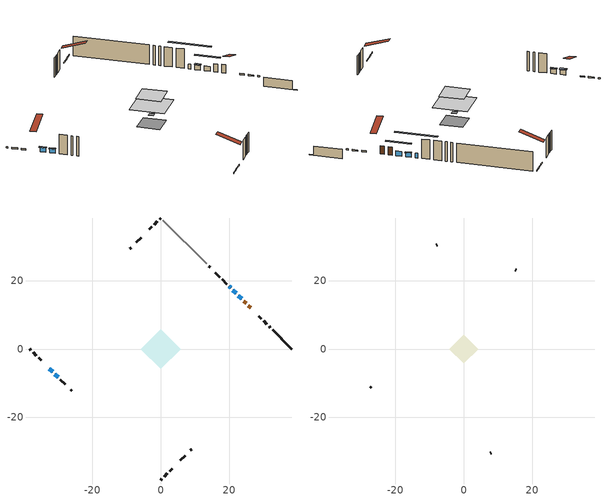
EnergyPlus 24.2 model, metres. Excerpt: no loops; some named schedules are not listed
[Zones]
conditioned space
 floor outside (Floor1 construction): -0.81,0 0,0.81 0.81,0 0,-0.81 z1.53
 floor adiabatic (AdiabaticFloorConstruction): -5.85,0 0,5.85 5.85,0 0,-5.85 z3.97
 floor foundation (Slab1 construction): -3.9,0 0,3.9 3.9,0 0,-3.9 z-0.76
 wall outside (RimJoist1 construction): 0,-38.38 0.32,-38.06 / -38.38,0 -38.06,-0.32 / 0,38.38 -0.32,38.06 / 32.09,6.3 31.76,6.62 z1.53:1.83
 wall outside (RimJoist2 construction): 0.98,-37.4 1.96,-36.43 / -37.4,-0.98 -36.43,-1.96 / -0.98,37.4 -1.96,36.43 / 31.11,7.28 30.13,8.25 z1.53:1.83
 wall outside (RimJoist3 construction): 2.61,-35.77 3.35,-35.03 / -35.77,-2.61 -35.03,-3.35 / -2.61,35.77 -3.35,35.03 / 29.47,8.91 28.74,9.64 z1.53:1.83
 wall outside (AdiabaticWallConstruction 1): 26.34,12.04 25.68,12.7 / 25.03,13.35 24.37,14.01 z1.53:3.56
 wall outside (AdiabaticWallConstruction): 23.71,14.67 22.74,15.64 / -32.64,-5.74 -31.67,-6.71 / 22.09,16.3 21.13,17.25 / -31.01,-7.37 -30.06,-8.32 / 20.48,17.91 20.04,18.34 z1.53:2.7
 wall outside (Wall1 construction): 5.74,-32.64 7.13,-31.26 / -29.4,-8.98 -28.02,-10.36 / -5.74,32.64 -7.13,31.26 / 19.39,18.99 18.01,20.38 z1.53:6.41
 wall outside (Wall5 construction): 8.7,-29.68 9.03,-29.35 / -26.44,-11.94 -26.11,-12.27 / -8.7,29.68 -9.03,29.35 / 14.45,23.93 14.12,24.26 z1.53:6.41
 wall foundation (FoundationWall1 construction): 32.74,5.64,-0.76 32.74,5.64,1.53 37.54,0.84,1.53 37.54,0.84,-0.66 38.38,0,-0.66 38.38,0,-0.76
 wall othersidecoefficients (Wall2 construction): 17.35,21.03 16.03,22.35 z1.53:6.41
 wall adiabatic (Wall6 construction): 13.46,24.92 0.66,37.73 z1.53:6.41
 window (WindowConstruction): 23.71,14.67 22.74,15.64 z1.53:2.7
 window (WindowConstruction 1): -32.64,-5.74 -31.67,-6.71 z1.53:2.7
 window (WindowConstruction 2): 22.09,16.3 21.13,17.25 z1.53:2.7
 window (WindowConstruction 3): -31.01,-7.37 -30.06,-8.32 z1.53:2.7
 window (WindowConstruction 4): 20.48,17.91 20.05,18.34 z1.53:2.7
 door (Door): 26.34,12.04 25.69,12.7 z1.53:3.56
 door (Door 1): 25.03,13.35 24.37,14.01 z1.53:3.56
 ceiling adiabatic (AdiabaticFloorConstruction): 0,-5.85 5.85,0 0,5.85 -5.85,0 z3.97
attic - vented
 floor to conditioned space (Floor2 construction Reversed): -4.21,0 0,4.21 4.21,0 0,-4.21 z6.41
 wall outside (Wall4 construction): 7.78,-30.6 8.05,-30.34 / -27.36,-11.02 -27.1,-11.28 / -7.78,30.6 -8.05,30.34 / 15.37,23.01 15.11,23.28 z1.53:6.41
 roof outside (Roof1 construction): 5.09,-33.3,6.41 0.98,-29.19,8.34 -0.1,-30.27,8.34 4,-34.38,6.41; -33.3,-5.09,6.41 -29.19,-0.98,8.34 -30.27,0.1,8.34 -34.38,-4,6.41; -5.09,33.3,6.41 -0.98,29.19,8.34 0.1,30.27,8.34 -4,34.38,6.41; 27,11.38,6.41 22.9,7.28,8.34 23.98,6.2,8.34 28.08,10.3,6.41
shading: 21.02,17.37 25.44,12.94 25.87,13.37 21.45,17.8 z5.14; -31.54,-6.84 -32.77,-5.62 -33.2,-6.05 -31.97,-7.27 z2.88; 21.07,17.31 22.15,16.23 22.58,16.66 21.5,17.75 z2.79; -30,-8.39 -31.08,-7.31 -31.51,-7.74 -30.43,-8.82 z2.79; 16.59,21.79 23.93,14.46 24.36,14.89 17.03,22.22 z7.58
[Building]
Building 1: Terrain=Suburbs
[Site:Location]
Calgary Intl AP_AB: Latitude {deg}=51.11; Longitude {deg}=-114.02; Time Zone {hr}=-7; Elevation {m}=1084; Keep Site Location Information=Yes
[Site:GroundTemperature:Shallow]
0.326196, -1.55603, -1.70677, -0.813554, 2.7722, 6.34125, 9.43543, 11.3955, 11.562, 9.96783, 6.95256, 3.49299
[Site:WaterMainsTemperature]
Calculation Method=Schedule; Temperature Schedule=mains temperature schedule
[Material] Roughness=Rough; Thermal Absorptance=0.9
Name | Thickness {m} | Conductivity {W/m-K} | Density {kg/m3} | Specific Heat {J/kg-K} | Solar Absorptance | Visible Absorptance
asphalt or fiberglass shingles | 0.00635 | 0.162714 | 1121.4 | 1465.45 | 0.4 | 0.4
ceiling loosefill ins | 0.0846667 | 0.0480833 | 16.02 | 1046.75 | 0.7 | 0.7
ceiling stud and cavity | 0.1397 | 0.143208 | 65.682 | 1177.47 | 0.7 | 0.7
concrete 4.0 in. | 0.1016 | 1.803125 | 2242.8 | 837.4 | 0.7 | 0.7
concrete 8.0 in. | 0.2032 | 1.803125 | 2242.8 | 837.4 | 0.7 | 0.7
door material | 0.04445 | 0.053851 | 512.64 | 1214.23 | 0.7 | 0.7
exterior vertical ins | 0.00543075 | 0.029427 | 32.04 | 1214.23 | 0.7 | 0.7
floor covering | 0.0127 | 0.0433444 | 54.468 | 1339.84 | 0.6 | 0.6
floor rigid ins; rim joist rigid ins; wall rigid ins | 0.051816 | 0.029427 | 32.04 | 1214.23 | 0.7 | 0.7
floor rigid ins 1; wall rigid ins 2 | 0.512978 | 0.029427 | 32.04 | 1214.23 | 0.7 | 0.7
floor stud and cavity | 0.1397 | 0.103278 | 92.3553 | 1139.71 | 0.7 | 0.7
floor stud and cavity 1 | 0.1397 | 1.75129 | 37.0049 | 1207.88 | 0.7 | 0.7
furniture material conditioned space 1 | 0.1524 | 0.115458 | 640.8 | 1214.23 | 0.6 | 0.6
gypsum board | 0.0127 | 0.160291 | 801 | 837.4 | 0.6 | 0.6
gypsum board 1 | 0.0127 | 0.160291 | 801 | 837.4 | 0.7 | 0.7
osb sheathing 0.5 in. | 0.0127 | 0.115458 | 512.64 | 1214.23 | 0.7 | 0.7
osb sheathing 0.5 in. 1 | 0.0127 | 0.115458 | 512.64 | 1214.23 | 0.4 | 0.4
osb sheathing 0.75 in. | 0.01905 | 0.115458 | 512.64 | 1214.23 | 0.7 | 0.7
osb sheathing 2.0 in. | 0.0508 | 0.115458 | 512.64 | 1214.23 | 0.7 | 0.7
rim joist stud and cavity | 0.0508 | 0.0325775 | 125.044 | 1163.47 | 0.6 | 0.6
rim joist stud and cavity 1 | 0.0508 | 0.162462 | 125.044 | 1163.47 | 0.6 | 0.6
rim joist stud and cavity 2 | 0.0508 | 0.161552 | 125.044 | 1163.47 | 0.6 | 0.6
wall rigid ins 1 | 0.051816 | 0.029427 | 32.04 | 1214.23 | 0.4 | 0.4
wall stud and cavity | 0.1397 | 0.536101 | 139.0536 | 1170.24 | 0.7 | 0.7
wall stud and cavity 1 | 0.1397 | 0.0881984 | 139.0536 | 1170.24 | 0.7 | 0.7
wall stud and cavity 2 | 0.0889 | 6.9971 | 50.32683 | 1063.81 | 0.6 | 0.6
wall stud and cavity 3 | 0.1397 | 0.0777034 | 139.0536 | 1170.24 | 0.7 | 0.7
wall stud and cavity 4 | 0.1397 | 0.329838 | 139.0536 | 1170.24 | 0.7 | 0.7
wall stud and cavity 5 | 0.0889 | 0.380278 | 52.3479 | 1209.89 | 0.7 | 0.7
wall stud and cavity 6 | 0.0889 | 0.391764 | 83.0341 | 1211.67 | 0.7 | 0.7
wood siding | 0.0254 | 0.102417 | 544.68 | 1172.36 | 0.4 | 0.4
wood siding 1 | 0.00254 | 0.102417 | 544.68 | 1172.36 | 0.4 | 0.4
wood siding 2; wood siding 3; wood siding 4 | 0.0254 | 0.102417 | 544.68 | 1172.36 | 0.7 | 0.7
[WindowMaterial:SimpleGlazingSystem]
Name | U-Factor {W/m2-K} | Solar Heat Gain Coefficient
WindowMaterial | 2.03613 | 0.54
WindowMaterial 1 | 2.03897 | 0.53
WindowMaterial 2 | 2.14742 | 0.46
[Construction]
AdiabaticFloorConstruction: floor stud and cavity 1, floor rigid ins 1, osb sheathing 0.75 in., floor covering
AdiabaticWallConstruction: wood siding 3, wall rigid ins 2, wall stud and cavity 5, gypsum board
AdiabaticWallConstruction 1: wood siding 4, wall rigid ins 2, wall stud and cavity 5, gypsum board
Door; Door 1: door material
Floor1 construction: floor stud and cavity, floor rigid ins, osb sheathing 0.75 in., floor covering
Floor2 construction Reversed: gypsum board, ceiling stud and cavity, ceiling loosefill ins
FoundationWall1 construction: concrete 8.0 in., gypsum board 1
furniture construction conditioned space 1: furniture material conditioned space 1
PartitionWallConstruction: gypsum board, wall stud and cavity 6, gypsum board
RimJoist1 construction: wood siding 2, osb sheathing 2.0 in., rim joist stud and cavity
RimJoist2 construction: wood siding 2, rim joist rigid ins, osb sheathing 2.0 in., rim joist stud and cavity 1
RimJoist3 construction: wood siding 2, rim joist rigid ins, osb sheathing 2.0 in., rim joist stud and cavity 2
Roof1 construction: asphalt or fiberglass shingles
Slab1 construction: concrete 4.0 in.
Wall1 construction: wood siding, wall rigid ins, osb sheathing 0.5 in., wall stud and cavity, gypsum board
Wall2 construction: osb sheathing 0.5 in. 1, wall stud and cavity 1, gypsum board
Wall4 construction: wood siding 1, wall stud and cavity 2
Wall5 construction: wood siding, osb sheathing 0.5 in., wall stud and cavity 3, gypsum board
Wall6 construction: wall rigid ins 1, osb sheathing 0.5 in., wall stud and cavity 4, gypsum board
WindowConstruction; WindowConstruction 1: WindowMaterial
WindowConstruction 2; WindowConstruction 3: WindowMaterial 1
WindowConstruction 4: WindowMaterial 2
[Zone] Multiplier=1; Part of Total Floor Area=Yes
Name | Volume {m3}
attic - vented | 11.1526
conditioned space | 251.4
[Space]
Name | Zone | Volume {m3}
attic - vented 1 | attic - vented | 11.1526
conditioned space 1 | conditioned space | 251.4
[ZoneInfiltration:EffectiveLeakageArea]
infil attic - vented 1: Zone or Space=attic - vented 1; Schedule=Always On Discrete; Effective Air Leakage Area {cm2}=1217.49; Stack Coefficient=0.00047366; Wind Coefficient=1.47046e-05
[ZoneMixing]
whole house fan mix: Zone or Space=attic - vented; Schedule=Always On Continuous; Design Flow Rate Calculation Method=Flow/Zone; Design Flow Rate {m3/s}=0; Source Zone or Space=conditioned space
[SurfaceProperty:ExposedFoundationPerimeter]
Slab1: Exposed Perimeter Calculation Method=TotalExposedPerimeter; Total Exposed Perimeter {m}=7.97399
[SurfaceProperty:OtherSideCoefficients]
other non-freezing space: Combined Convective/Radiative Film Coefficient {W/m2-K}=8.35; Constant Temperature Coefficient=1; External Dry-Bulb Temperature Coefficient=0; Ground Temperature Coefficient=0; Wind Speed Coefficient=0; Zone Air Temperature Coefficient=0; Constant Temperature Schedule=other non-freezing space; Previous Other Side Temperature Coefficient=0
[InternalMass] Zone or ZoneList=conditioned space; Space or SpaceList=conditioned space 1
Name | Construction | Surface Area {m2}
furniture mass conditioned space 1 | furniture construction conditioned space 1 | 40.0678
partition wall mass | PartitionWallConstruction | 100.17
[Lights]
interior lighting: Zone or ZoneList or Space or SpaceList=conditioned space 1; Schedule=interior lighting schedule; Design Level Calculation Method=LightingLevel; Lighting Level {W}=343.2; Return Air Fraction=0; Fraction Radiant=0.6; Fraction Visible=0.2; Fraction Replaceable=1
[People]
occupants: Zone or ZoneList or Space or SpaceList=conditioned space 1; Number of People Schedule=occupants schedule; Number of People Calculation Method=People; Number of People=3; Fraction Radiant=0.314171; Sensible Heat Fraction=0.56303; Activity Level Schedule=occupants activity schedule; Carbon Dioxide Generation Rate {m3/s-W}=0; Enable ASHRAE 55 Comfort Warnings=No; Mean Radiant Temperature Calculation Type=EnclosureAveraged
[ElectricEquipment] Zone or ZoneList or Space or SpaceList=conditioned space 1; Design Level Calculation Method=EquipmentLevel
Name | Schedule | Design Level {W} | Fraction Latent | Fraction Radiant | Fraction Lost
clothes dryer | clothes dryer schedule | 140.772 | 0.015 | 0.081 | 0.85
clothes washer | clothes washer schedule | 32.1985 | 0.03 | 0.162 | 0.7
cooking range | cooking range schedule | 208.969 | 0.08 | 0.432 | 0.2
dishwasher | dishwasher schedule | 66.8632 | 0.3 | 0.18 | 0.4
fridge | fridge schedule | 72.9452 | 0 | 0.6 | 0
mech vent bath fan 0 | mech vent bath fan 0 schedule | 50.2 | 0 | 0 | 1
mech vent house fan | mech vent house fan schedule | 0 | 0 | 0 | 1
mech vent house fan cfis | mech vent house fan cfis schedule | 0 | 0 | 0 | 0
misc plug loads | misc plug loads schedule | 494.7 | 0.045 | 0.513 | 0.1
whole house fan | Always On Discrete | 0 | 0 | 0 | 1
[OtherEquipment] Zone or ZoneList or Space or SpaceList=conditioned space 1; Design Level Calculation Method=EquipmentLevel
Name | Fuel Type | Schedule | Design Level {W} | Fraction Latent | Fraction Radiant | Fraction Lost
clothes dryer 1 | Electricity | clothes dryer schedule | 0 | 0.015 | 0.081 | 0.85
cooking range 1 | Electricity | cooking range schedule | 0 | 0.08 | 0.432 | 0.2
general water use latent | None | general water use schedule | 59.3978 | 1 | 0 | 0
general water use sensible | None | general water use schedule | -58.539 | 0 | 0.6 | 0
mech vent house fan latent load | None | Always On Discrete | 0 | 1 | 0 | 0
mech vent house fan sensible load | None | Always On Discrete | 0 | 0 | 0 | 0
water heater energy adjustment1 | NaturalGas | Always On Discrete | 0.01 | 0 | 0 | 1
[ZoneInfiltration:DesignFlowRate] Zone or ZoneList or Space or SpaceList=conditioned space 1; Schedule=Always On Discrete; Design Flow Rate Calculation Method=Flow/Zone; Design Flow Rate {m3/s}=0
infil flow; natural vent flow; whole house fan flow
[Foundation:Kiva]
Foundation Kiva 1: Initial Indoor Air Temperature {C}=18; Wall Height Above Grade {m}=1.53; Wall Depth Below Slab {m}=0.2032; Custom Block Material Name 1=exterior vertical ins; Custom Block Depth 1 {m}=2.28999; Custom Block X Position 1 {m}=0.2159; Custom Block Z Position 1 {m}=0
[Foundation:Kiva:Settings]
Soil Conductivity {W/m-K}=0.849921; Soil Density {kg/m3}=1842.3; Soil Specific Heat {J/kg-K}=418.7; Ground Solar Absorptivity=0.9; Ground Thermal Absorptivity=0.9; Ground Surface Roughness {m}=0.03; Far-Field Width {m}=40; Deep-Ground Boundary Condition=ZeroFlux; Deep-Ground Depth {m}=40; Minimum Cell Dimension {m}=0.2; Maximum Cell Growth Coefficient=3; Simulation Timestep=Timestep
[Exterior:Lights]
exterior lighting: Schedule=exterior lighting schedule; Design Level {W}=75.6
[Schedule:Constant]
Name | Hourly Value
Always On Continuous; mech vent house fan schedule; mech vent house fan cfis schedule; Always On Discrete | 1
other non-freezing space; fridge schedule | 0
occupants activity schedule | 117.228
[Schedule:Week:Daily]
interior lighting schedule Week Rule - Jan1-Jan27: interior lighting schedule day, interior lighting schedule day, interior lighting schedule day, interior lighting schedule day, interior lighting schedule day, interior lighting schedule day, interior lighting schedule day, interior lighting schedule default day, interior lighting schedule default day, interior lighting schedule default day, interior lighting schedule default day, interior lighting schedule default day
interior lighting schedule Week Rule - Jan28-Feb3: interior lighting schedule day, interior lighting schedule day, interior lighting schedule day, interior lighting schedule day, interior lighting schedule day 1, interior lighting schedule day 1, interior lighting schedule day 1, interior lighting schedule default day, interior lighting schedule default day, interior lighting schedule default day, interior lighting schedule default day, interior lighting schedule default day
interior lighting schedule Week Rule - Feb4-Feb24: interior lighting schedule day 1, interior lighting schedule day 1, interior lighting schedule day 1, interior lighting schedule day 1, interior lighting schedule day 1, interior lighting schedule day 1, interior lighting schedule day 1, interior lighting schedule default day, interior lighting schedule default day, interior lighting schedule default day, interior lighting schedule default day, interior lighting schedule default day
interior lighting schedule Week Rule - Feb25-Mar3: interior lighting schedule day 1, interior lighting schedule day 1, interior lighting schedule day 1, interior lighting schedule day 1, interior lighting schedule day 2, interior lighting schedule day 2, interior lighting schedule day 2, interior lighting schedule default day, interior lighting schedule default day, interior lighting schedule default day, interior lighting schedule default day, interior lighting schedule default day
interior lighting schedule Week Rule - Mar4-Mar31: interior lighting schedule day 2, interior lighting schedule day 2, interior lighting schedule day 2, interior lighting schedule day 2, interior lighting schedule day 2, interior lighting schedule day 2, interior lighting schedule day 2, interior lighting schedule default day, interior lighting schedule default day, interior lighting schedule default day, interior lighting schedule default day, interior lighting schedule default day
interior lighting schedule Week Rule - Apr1-Apr28: interior lighting schedule day 3, interior lighting schedule day 3, interior lighting schedule day 3, interior lighting schedule day 3, interior lighting schedule day 3, interior lighting schedule day 3, interior lighting schedule day 3, interior lighting schedule default day, interior lighting schedule default day, interior lighting schedule default day, interior lighting schedule default day, interior lighting schedule default day
interior lighting schedule Week Rule - Apr29-May5: interior lighting schedule day 3, interior lighting schedule day 3, interior lighting schedule day 4, interior lighting schedule day 4, interior lighting schedule day 4, interior lighting schedule day 4, interior lighting schedule day 4, interior lighting schedule default day, interior lighting schedule default day, interior lighting schedule default day, interior lighting schedule default day, interior lighting schedule default day
interior lighting schedule Week Rule - May6-May26: interior lighting schedule day 4, interior lighting schedule day 4, interior lighting schedule day 4, interior lighting schedule day 4, interior lighting schedule day 4, interior lighting schedule day 4, interior lighting schedule day 4, interior lighting schedule default day, interior lighting schedule default day, interior lighting schedule default day, interior lighting schedule default day, interior lighting schedule default day
interior lighting schedule Week Rule - May27-Jun2: interior lighting schedule day 4, interior lighting schedule day 4, interior lighting schedule day 4, interior lighting schedule day 4, interior lighting schedule day 4, interior lighting schedule day 5, interior lighting schedule day 5, interior lighting schedule default day, interior lighting schedule default day, interior lighting schedule default day, interior lighting schedule default day, interior lighting schedule default day
interior lighting schedule Week Rule - Jun3-Jun30: interior lighting schedule day 5, interior lighting schedule day 5, interior lighting schedule day 5, interior lighting schedule day 5, interior lighting schedule day 5, interior lighting schedule day 5, interior lighting schedule day 5, interior lighting schedule default day, interior lighting schedule default day, interior lighting schedule default day, interior lighting schedule default day, interior lighting schedule default day
interior lighting schedule Week Rule - Jul1-Jul28: interior lighting schedule day 6, interior lighting schedule day 6, interior lighting schedule day 6, interior lighting schedule day 6, interior lighting schedule day 6, interior lighting schedule day 6, interior lighting schedule day 6, interior lighting schedule default day, interior lighting schedule default day, interior lighting schedule default day, interior lighting schedule default day, interior lighting schedule default day
interior lighting schedule Week Rule - Jul29-Aug4: interior lighting schedule day 6, interior lighting schedule day 6, interior lighting schedule day 6, interior lighting schedule day 7, interior lighting schedule day 7, interior lighting schedule day 7, interior lighting schedule day 7, interior lighting schedule default day, interior lighting schedule default day, interior lighting schedule default day, interior lighting schedule default day, interior lighting schedule default day
interior lighting schedule Week Rule - Aug5-Aug25: interior lighting schedule day 7, interior lighting schedule day 7, interior lighting schedule day 7, interior lighting schedule day 7, interior lighting schedule day 7, interior lighting schedule day 7, interior lighting schedule day 7, interior lighting schedule default day, interior lighting schedule default day, interior lighting schedule default day, interior lighting schedule default day, interior lighting schedule default day
interior lighting schedule Week Rule - Aug26-Sep1: interior lighting schedule day 7, interior lighting schedule day 7, interior lighting schedule day 7, interior lighting schedule day 7, interior lighting schedule day 7, interior lighting schedule day 7, interior lighting schedule day 8, interior lighting schedule default day, interior lighting schedule default day, interior lighting schedule default day, interior lighting schedule default day, interior lighting schedule default day
interior lighting schedule Week Rule - Sep2-Sep29: interior lighting schedule day 8, interior lighting schedule day 8, interior lighting schedule day 8, interior lighting schedule day 8, interior lighting schedule day 8, interior lighting schedule day 8, interior lighting schedule day 8, interior lighting schedule default day, interior lighting schedule default day, interior lighting schedule default day, interior lighting schedule default day, interior lighting schedule default day
interior lighting schedule Week Rule - Sep30-Oct6: interior lighting schedule day 8, interior lighting schedule day 9, interior lighting schedule day 9, interior lighting schedule day 9, interior lighting schedule day 9, interior lighting schedule day 9, interior lighting schedule day 9, interior lighting schedule default day, interior lighting schedule default day, interior lighting schedule default day, interior lighting schedule default day, interior lighting schedule default day
interior lighting schedule Week Rule - Oct7-Oct27: interior lighting schedule day 9, interior lighting schedule day 9, interior lighting schedule day 9, interior lighting schedule day 9, interior lighting schedule day 9, interior lighting schedule day 9, interior lighting schedule day 9, interior lighting schedule default day, interior lighting schedule default day, interior lighting schedule default day, interior lighting schedule default day, interior lighting schedule default day
interior lighting schedule Week Rule - Oct28-Nov3: interior lighting schedule day 9, interior lighting schedule day 9, interior lighting schedule day 9, interior lighting schedule day 9, interior lighting schedule day 10, interior lighting schedule day 10, interior lighting schedule day 10, interior lighting schedule default day, interior lighting schedule default day, interior lighting schedule default day, interior lighting schedule default day, interior lighting schedule default day
interior lighting schedule Week Rule - Nov4-Nov24: interior lighting schedule day 10, interior lighting schedule day 10, interior lighting schedule day 10, interior lighting schedule day 10, interior lighting schedule day 10, interior lighting schedule day 10, interior lighting schedule day 10, interior lighting schedule default day, interior lighting schedule default day, interior lighting schedule default day, interior lighting schedule default day, interior lighting schedule default day
interior lighting schedule Week Rule - Nov25-Dec1: interior lighting schedule day 10, interior lighting schedule day 10, interior lighting schedule day 10, interior lighting schedule day 10, interior lighting schedule day 10, interior lighting schedule day 10, interior lighting schedule day 11, interior lighting schedule default day, interior lighting schedule default day, interior lighting schedule default day, interior lighting schedule default day, interior lighting schedule default day
interior lighting schedule Week Rule - Dec2-Dec31: interior lighting schedule day 11, interior lighting schedule day 11, interior lighting schedule day 11, interior lighting schedule day 11, interior lighting schedule day 11, interior lighting schedule day 11, interior lighting schedule day 11, interior lighting schedule default day, interior lighting schedule default day, interior lighting schedule default day, interior lighting schedule default day, interior lighting schedule default day
occupants schedule Week Rule - Jan1-Dec31: occupants schedule day, occupants schedule day, occupants schedule day, occupants schedule day, occupants schedule day, occupants schedule day, occupants schedule day, occupants schedule default day, occupants schedule default day, occupants schedule default day, occupants schedule default day, occupants schedule default day
clothes dryer schedule Week Rule - Jan1-Dec31: clothes dryer schedule day, clothes dryer schedule day, clothes dryer schedule day, clothes dryer schedule day, clothes dryer schedule day, clothes dryer schedule day, clothes dryer schedule day, clothes dryer schedule default day, clothes dryer schedule default day, clothes dryer schedule default day, clothes dryer schedule default day, clothes dryer schedule default day
clothes washer schedule Week Rule - Jan1-Dec31: clothes washer schedule day, clothes washer schedule day, clothes washer schedule day, clothes washer schedule day, clothes washer schedule day, clothes washer schedule day, clothes washer schedule day, clothes washer schedule default day, clothes washer schedule default day, clothes washer schedule default day, clothes washer schedule default day, clothes washer schedule default day
cooking range schedule Week Rule - Jan1-Dec31: cooking range schedule day, cooking range schedule day, cooking range schedule day, cooking range schedule day, cooking range schedule day, cooking range schedule day, cooking range schedule day, cooking range schedule default day, cooking range schedule default day, cooking range schedule default day, cooking range schedule default day, cooking range schedule default day
dishwasher schedule Week Rule - Jan1-Dec31: dishwasher schedule day, dishwasher schedule day, dishwasher schedule day, dishwasher schedule day, dishwasher schedule day, dishwasher schedule day, dishwasher schedule day, dishwasher schedule default day, dishwasher schedule default day, dishwasher schedule default day, dishwasher schedule default day, dishwasher schedule default day
mech vent bath fan 0 schedule Week Rule - Jan1-Dec31: mech vent bath fan 0 schedule day, mech vent bath fan 0 schedule day, mech vent bath fan 0 schedule day, mech vent bath fan 0 schedule day, mech vent bath fan 0 schedule day, mech vent bath fan 0 schedule day, mech vent bath fan 0 schedule day, mech vent bath fan 0 schedule default day, mech vent bath fan 0 schedule default day, mech vent bath fan 0 schedule default day, mech vent bath fan 0 schedule default day, mech vent bath fan 0 schedule default day
misc plug loads schedule Week Rule - Jan1-Dec31: misc plug loads schedule day, misc plug loads schedule day, misc plug loads schedule day, misc plug loads schedule day, misc plug loads schedule day, misc plug loads schedule day, misc plug loads schedule day, misc plug loads schedule default day, misc plug loads schedule default day, misc plug loads schedule default day, misc plug loads schedule default day, misc plug loads schedule default day
general water use schedule Week Rule - Jan1-Dec31: general water use schedule day, general water use schedule day, general water use schedule day, general water use schedule day, general water use schedule day, general water use schedule day, general water use schedule day, general water use schedule default day, general water use schedule default day, general water use schedule default day, general water use schedule default day, general water use schedule default day
exterior lighting schedule Week Rule - Jan1-Jan27: exterior lighting schedule day, exterior lighting schedule day, exterior lighting schedule day, exterior lighting schedule day, exterior lighting schedule day, exterior lighting schedule day, exterior lighting schedule day, exterior lighting schedule default day, exterior lighting schedule default day, exterior lighting schedule default day, exterior lighting schedule default day, exterior lighting schedule default day
exterior lighting schedule Week Rule - Jan28-Feb3: exterior lighting schedule day, exterior lighting schedule day, exterior lighting schedule day, exterior lighting schedule day, exterior lighting schedule day 1, exterior lighting schedule day 1, exterior lighting schedule day 1, exterior lighting schedule default day, exterior lighting schedule default day, exterior lighting schedule default day, exterior lighting schedule default day, exterior lighting schedule default day
exterior lighting schedule Week Rule - Feb4-Feb24: exterior lighting schedule day 1, exterior lighting schedule day 1, exterior lighting schedule day 1, exterior lighting schedule day 1, exterior lighting schedule day 1, exterior lighting schedule day 1, exterior lighting schedule day 1, exterior lighting schedule default day, exterior lighting schedule default day, exterior lighting schedule default day, exterior lighting schedule default day, exterior lighting schedule default day
exterior lighting schedule Week Rule - Feb25-Mar3: exterior lighting schedule day 1, exterior lighting schedule day 1, exterior lighting schedule day 1, exterior lighting schedule day 1, exterior lighting schedule day 2, exterior lighting schedule day 2, exterior lighting schedule day 2, exterior lighting schedule default day, exterior lighting schedule default day, exterior lighting schedule default day, exterior lighting schedule default day, exterior lighting schedule default day
exterior lighting schedule Week Rule - Mar4-Mar31: exterior lighting schedule day 2, exterior lighting schedule day 2, exterior lighting schedule day 2, exterior lighting schedule day 2, exterior lighting schedule day 2, exterior lighting schedule day 2, exterior lighting schedule day 2, exterior lighting schedule default day, exterior lighting schedule default day, exterior lighting schedule default day, exterior lighting schedule default day, exterior lighting schedule default day
exterior lighting schedule Week Rule - Apr1-Apr28: exterior lighting schedule day 3, exterior lighting schedule day 3, exterior lighting schedule day 3, exterior lighting schedule day 3, exterior lighting schedule day 3, exterior lighting schedule day 3, exterior lighting schedule day 3, exterior lighting schedule default day, exterior lighting schedule default day, exterior lighting schedule default day, exterior lighting schedule default day, exterior lighting schedule default day
exterior lighting schedule Week Rule - Apr29-May5: exterior lighting schedule day 3, exterior lighting schedule day 3, exterior lighting schedule day 4, exterior lighting schedule day 4, exterior lighting schedule day 4, exterior lighting schedule day 4, exterior lighting schedule day 4, exterior lighting schedule default day, exterior lighting schedule default day, exterior lighting schedule default day, exterior lighting schedule default day, exterior lighting schedule default day
exterior lighting schedule Week Rule - May6-May26: exterior lighting schedule day 4, exterior lighting schedule day 4, exterior lighting schedule day 4, exterior lighting schedule day 4, exterior lighting schedule day 4, exterior lighting schedule day 4, exterior lighting schedule day 4, exterior lighting schedule default day, exterior lighting schedule default day, exterior lighting schedule default day, exterior lighting schedule default day, exterior lighting schedule default day
exterior lighting schedule Week Rule - May27-Jun2: exterior lighting schedule day 4, exterior lighting schedule day 4, exterior lighting schedule day 4, exterior lighting schedule day 4, exterior lighting schedule day 4, exterior lighting schedule day 5, exterior lighting schedule day 5, exterior lighting schedule default day, exterior lighting schedule default day, exterior lighting schedule default day, exterior lighting schedule default day, exterior lighting schedule default day
exterior lighting schedule Week Rule - Jun3-Jun30: exterior lighting schedule day 5, exterior lighting schedule day 5, exterior lighting schedule day 5, exterior lighting schedule day 5, exterior lighting schedule day 5, exterior lighting schedule day 5, exterior lighting schedule day 5, exterior lighting schedule default day, exterior lighting schedule default day, exterior lighting schedule default day, exterior lighting schedule default day, exterior lighting schedule default day
exterior lighting schedule Week Rule - Jul1-Jul28: exterior lighting schedule day 6, exterior lighting schedule day 6, exterior lighting schedule day 6, exterior lighting schedule day 6, exterior lighting schedule day 6, exterior lighting schedule day 6, exterior lighting schedule day 6, exterior lighting schedule default day, exterior lighting schedule default day, exterior lighting schedule default day, exterior lighting schedule default day, exterior lighting schedule default day
exterior lighting schedule Week Rule - Jul29-Aug4: exterior lighting schedule day 6, exterior lighting schedule day 6, exterior lighting schedule day 6, exterior lighting schedule day 7, exterior lighting schedule day 7, exterior lighting schedule day 7, exterior lighting schedule day 7, exterior lighting schedule default day, exterior lighting schedule default day, exterior lighting schedule default day, exterior lighting schedule default day, exterior lighting schedule default day
exterior lighting schedule Week Rule - Aug5-Aug25: exterior lighting schedule day 7, exterior lighting schedule day 7, exterior lighting schedule day 7, exterior lighting schedule day 7, exterior lighting schedule day 7, exterior lighting schedule day 7, exterior lighting schedule day 7, exterior lighting schedule default day, exterior lighting schedule default day, exterior lighting schedule default day, exterior lighting schedule default day, exterior lighting schedule default day
exterior lighting schedule Week Rule - Aug26-Sep1: exterior lighting schedule day 7, exterior lighting schedule day 7, exterior lighting schedule day 7, exterior lighting schedule day 7, exterior lighting schedule day 7, exterior lighting schedule day 7, exterior lighting schedule day 8, exterior lighting schedule default day, exterior lighting schedule default day, exterior lighting schedule default day, exterior lighting schedule default day, exterior lighting schedule default day
exterior lighting schedule Week Rule - Sep2-Sep29: exterior lighting schedule day 8, exterior lighting schedule day 8, exterior lighting schedule day 8, exterior lighting schedule day 8, exterior lighting schedule day 8, exterior lighting schedule day 8, exterior lighting schedule day 8, exterior lighting schedule default day, exterior lighting schedule default day, exterior lighting schedule default day, exterior lighting schedule default day, exterior lighting schedule default day
exterior lighting schedule Week Rule - Sep30-Oct6: exterior lighting schedule day 8, exterior lighting schedule day 9, exterior lighting schedule day 9, exterior lighting schedule day 9, exterior lighting schedule day 9, exterior lighting schedule day 9, exterior lighting schedule day 9, exterior lighting schedule default day, exterior lighting schedule default day, exterior lighting schedule default day, exterior lighting schedule default day, exterior lighting schedule default day
exterior lighting schedule Week Rule - Oct7-Oct27: exterior lighting schedule day 9, exterior lighting schedule day 9, exterior lighting schedule day 9, exterior lighting schedule day 9, exterior lighting schedule day 9, exterior lighting schedule day 9, exterior lighting schedule day 9, exterior lighting schedule default day, exterior lighting schedule default day, exterior lighting schedule default day, exterior lighting schedule default day, exterior lighting schedule default day
exterior lighting schedule Week Rule - Oct28-Nov3: exterior lighting schedule day 9, exterior lighting schedule day 9, exterior lighting schedule day 9, exterior lighting schedule day 9, exterior lighting schedule day 10, exterior lighting schedule day 10, exterior lighting schedule day 10, exterior lighting schedule default day, exterior lighting schedule default day, exterior lighting schedule default day, exterior lighting schedule default day, exterior lighting schedule default day
exterior lighting schedule Week Rule - Nov4-Nov24: exterior lighting schedule day 10, exterior lighting schedule day 10, exterior lighting schedule day 10, exterior lighting schedule day 10, exterior lighting schedule day 10, exterior lighting schedule day 10, exterior lighting schedule day 10, exterior lighting schedule default day, exterior lighting schedule default day, exterior lighting schedule default day, exterior lighting schedule default day, exterior lighting schedule default day
exterior lighting schedule Week Rule - Nov25-Dec1: exterior lighting schedule day 10, exterior lighting schedule day 10, exterior lighting schedule day 10, exterior lighting schedule day 10, exterior lighting schedule day 10, exterior lighting schedule day 10, exterior lighting schedule day 11, exterior lighting schedule default day, exterior lighting schedule default day, exterior lighting schedule default day, exterior lighting schedule default day, exterior lighting schedule default day
[Schedule:Year]
interior lighting schedule: interior lighting schedule Week Rule - Jan1-Jan27, 1, 1, 1, 27, interior lighting schedule Week Rule - Jan28-Feb3, 1, 28, 2, 3, interior lighting schedule Week Rule - Feb4-Feb24, 2, 4, 2, 24, interior lighting schedule Week Rule - Feb25-Mar3, 2, 25, 3, 3, interior lighting schedule Week Rule - Mar4-Mar31, 3, 4, 3, 31, interior lighting schedule Week Rule - Apr1-Apr28, 4, 1, 4, 28, interior lighting schedule Week Rule - Apr29-May5, 4, 29, 5, 5, interior lighting schedule Week Rule - May6-May26, 5, 6, 5, 26, interior lighting schedule Week Rule - May27-Jun2, 5, 27, 6, 2, interior lighting schedule Week Rule - Jun3-Jun30, 6, 3, 6, 30, interior lighting schedule Week Rule - Jul1-Jul28, 7, 1, 7, 28, interior lighting schedule Week Rule - Jul29-Aug4, 7, 29, 8, 4, interior lighting schedule Week Rule - Aug5-Aug25, 8, 5, 8, 25, interior lighting schedule Week Rule - Aug26-Sep1, 8, 26, 9, 1, interior lighting schedule Week Rule - Sep2-Sep29, 9, 2, 9, 29, interior lighting schedule Week Rule - Sep30-Oct6, 9, 30, 10, 6, interior lighting schedule Week Rule - Oct7-Oct27, 10, 7, 10, 27, interior lighting schedule Week Rule - Oct28-Nov3, 10, 28, 11, 3, interior lighting schedule Week Rule - Nov4-Nov24, 11, 4, 11, 24, interior lighting schedule Week Rule - Nov25-Dec1, 11, 25, 12, 1, interior lighting schedule Week Rule - Dec2-Dec31, 12, 2, 12, 31
occupants schedule: occupants schedule Week Rule - Jan1-Dec31, 1, 1, 12, 31
clothes dryer schedule: clothes dryer schedule Week Rule - Jan1-Dec31, 1, 1, 12, 31
clothes washer schedule: clothes washer schedule Week Rule - Jan1-Dec31, 1, 1, 12, 31
cooking range schedule: cooking range schedule Week Rule - Jan1-Dec31, 1, 1, 12, 31
dishwasher schedule: dishwasher schedule Week Rule - Jan1-Dec31, 1, 1, 12, 31
mech vent bath fan 0 schedule: mech vent bath fan 0 schedule Week Rule - Jan1-Dec31, 1, 1, 12, 31
misc plug loads schedule: misc plug loads schedule Week Rule - Jan1-Dec31, 1, 1, 12, 31
general water use schedule: general water use schedule Week Rule - Jan1-Dec31, 1, 1, 12, 31
exterior lighting schedule: exterior lighting schedule Week Rule - Jan1-Jan27, 1, 1, 1, 27, exterior lighting schedule Week Rule - Jan28-Feb3, 1, 28, 2, 3, exterior lighting schedule Week Rule - Feb4-Feb24, 2, 4, 2, 24, exterior lighting schedule Week Rule - Feb25-Mar3, 2, 25, 3, 3, exterior lighting schedule Week Rule - Mar4-Mar31, 3, 4, 3, 31, exterior lighting schedule Week Rule - Apr1-Apr28, 4, 1, 4, 28, exterior lighting schedule Week Rule - Apr29-May5, 4, 29, 5, 5, exterior lighting schedule Week Rule - May6-May26, 5, 6, 5, 26, exterior lighting schedule Week Rule - May27-Jun2, 5, 27, 6, 2, exterior lighting schedule Week Rule - Jun3-Jun30, 6, 3, 6, 30, exterior lighting schedule Week Rule - Jul1-Jul28, 7, 1, 7, 28, exterior lighting schedule Week Rule - Jul29-Aug4, 7, 29, 8, 4, exterior lighting schedule Week Rule - Aug5-Aug25, 8, 5, 8, 25, exterior lighting schedule Week Rule - Aug26-Sep1, 8, 26, 9, 1, exterior lighting schedule Week Rule - Sep2-Sep29, 9, 2, 9, 29, exterior lighting schedule Week Rule - Sep30-Oct6, 9, 30, 10, 6, exterior lighting schedule Week Rule - Oct7-Oct27, 10, 7, 10, 27, exterior lighting schedule Week Rule - Oct28-Nov3, 10, 28, 11, 3, exterior lighting schedule Week Rule - Nov4-Nov24, 11, 4, 11, 24, exterior lighting schedule Week Rule - Nov25-Dec1, 11, 25, 12, 1, exterior lighting schedule Week Rule - Dec2-Dec31, 12, 2, 12, 31
[Schedule:Compact]
mains temperature schedule: Through: 01/01, For: AllDays, Until: 24:00, 5.30611, Through: 01/02, For: AllDays, Until: 24:00, 5.24556, Through: 01/03, For: AllDays, Until: 24:00, 5.18611, Through: 01/04, For: AllDays, Until: 24:00, 5.12778, Through: 01/05, For: AllDays, Until: 24:00, 5.07, Through: 01/06, For: AllDays, Until: 24:00, 5.01278, Through: 01/07, For: AllDays, Until: 24:00, 4.95722, Through: 01/08, For: AllDays, Until: 24:00, 4.90222, Through: 01/09, For: AllDays, Until: 24:00, 4.84778, Through: 01/10, For: AllDays, Until: 24:00, 4.795, Through: 01/11, For: AllDays, Until: 24:00, 4.74278, Through: 01/12, For: AllDays, Until: 24:00, 4.69167, Through: 01/13, For: AllDays, Until: 24:00, 4.64111, Through: 01/14, For: AllDays, Until: 24:00, 4.59222, Through: 01/15, For: AllDays, Until: 24:00, 4.54389, Through: 01/16, For: AllDays, Until: 24:00, 4.49722, Through: 01/17, For: AllDays, Until: 24:00, 4.45111, Through: 01/18, For: AllDays, Until: 24:00, 4.40611, Through: 01/19, For: AllDays, Until: 24:00, 4.36222, Through: 01/20, For: AllDays, Until: 24:00, 4.32, Through: 01/21, For: AllDays, Until: 24:00, 4.27833, Through: 01/22, For: AllDays, Until: 24:00, 4.23778, Through: 01/23, For: AllDays, Until: 24:00, 4.19833, Through: 01/24, For: AllDays, Until: 24:00, 4.16056, Through: 01/25, For: AllDays, Until: 24:00, 4.12333, Through: 01/26, For: AllDays, Until: 24:00, 4.08778, Through: 01/27, For: AllDays, Until: 24:00, 4.05278, Through: 01/28, For: AllDays, Until: 24:00, 4.01944, Through: 01/29, For: AllDays, Until: 24:00, 3.98722, Through: 01/30, For: AllDays, Until: 24:00, 3.95611, Through: 01/31, For: AllDays, Until: 24:00, 3.92667, Through: 02/01, For: AllDays, Until: 24:00, 3.89778, Through: 02/02, For: AllDays, Until: 24:00, 3.87056, Through: 02/03, For: AllDays, Until: 24:00, 3.84444, Through: 02/04, For: AllDays, Until: 24:00, 3.82, Through: 02/05, For: AllDays, Until: 24:00, 3.79611, Through: 02/06, For: AllDays, Until: 24:00, 3.77389, Through: 02/07, For: AllDays, Until: 24:00, 3.75333, Through: 02/08, For: AllDays, Until: 24:00, 3.73333, Through: 02/09, For: AllDays, Until: 24:00, 3.715, Through: 02/10, For: AllDays, Until: 24:00, 3.69778, Through: 02/11, For: AllDays, Until: 24:00, 3.68222, Through: 02/12, For: AllDays, Until: 24:00, 3.66778, Through: 02/13, For: AllDays, Until: 24:00, 3.65444, Through: 02/14, For: AllDays, Until: 24:00, 3.64278, Through: 02/15, For: AllDays, Until: 24:00, 3.63222, Through: 02/16, For: AllDays, Until: 24:00, 3.62278, Through: 02/17, For: AllDays, Until: 24:00, 3.615, Through: 02/18, For: AllDays, Until: 24:00, 3.60833, Through: 02/19, For: AllDays, Until: 24:00, 3.60333, Through: 02/20, For: AllDays, Until: 24:00, 3.59944, Through: 02/21, For: AllDays, Until: 24:00, 3.59667, Through: 02/22, For: AllDays, Until: 24:00, 3.59556, Through: 02/23, For: AllDays, Until: 24:00, 3.59556, Through: 02/24, For: AllDays, Until: 24:00, 3.59722, Through: 02/25, For: AllDays, Until: 24:00, 3.6, Through: 02/26, For: AllDays, Until: 24:00, 3.60389, Through: 02/27, For: AllDays, Until: 24:00, 3.60944, Through: 02/28, For: AllDays, Until: 24:00, 3.61611, Through: 03/01, For: AllDays, Until: 24:00, 3.62444, Through: 03/02, For: AllDays, Until: 24:00, 3.63333, Through: 03/03, For: AllDays, Until: 24:00, 3.64444, Through: 03/04, For: AllDays, Until: 24:00, 3.65611, Through: 03/05, For: AllDays, Until: 24:00, 3.67, Through: 03/06, For: AllDays, Until: 24:00, 3.68444, Through: 03/07, For: AllDays, Until: 24:00, 3.70056, Through: 03/08, For: AllDays, Until: 24:00, 3.71778, Through: 03/09, For: AllDays, Until: 24:00, 3.73611, Through: 03/10, For: AllDays, Until: 24:00, 3.75611, Through: 03/11, For: AllDays, Until: 24:00, 3.77722, Through: 03/12, For: AllDays, Until: 24:00, 3.79944, Through: 03/13, For: AllDays, Until: 24:00, 3.82333, Through: 03/14, For: AllDays, Until: 24:00, 3.84833, Through: 03/15, For: AllDays, Until: 24:00, 3.87444, Through: 03/16, For: AllDays, Until: 24:00, 3.90222, Through: 03/17, For: AllDays, Until: 24:00, 3.93056, Through: 03/18, For: AllDays, Until: 24:00, 3.96056, Through: 03/19, For: AllDays, Until: 24:00, 3.99167, Through: 03/20, For: AllDays, Until: 24:00, 4.02444, Through: 03/21, For: AllDays, Until: 24:00, 4.05778, Through: 03/22, For: AllDays, Until: 24:00, 4.09278, Through: 03/23, For: AllDays, Until: 24:00, 4.12833, Through: 03/24, For: AllDays, Until: 24:00, 4.16556, Through: 03/25, For: AllDays, Until: 24:00, 4.20389, Through: 03/26, For: AllDays, Until: 24:00, 4.24333, Through: 03/27, For: AllDays, Until: 24:00, 4.28389, Through: 03/28, For: AllDays, Until: 24:00, 4.32611, Through: 03/29, For: AllDays, Until: 24:00, 4.36889, Through: 03/30, For: AllDays, Until: 24:00, 4.41278, Through: 03/31, For: AllDays, Until: 24:00, 4.45778, Through: 04/01, For: AllDays, Until: 24:00, 4.50389, Through: 04/02, For: AllDays, Until: 24:00, 4.55111, Through: 04/03, For: AllDays, Until: 24:00, 4.59944, Through: 04/04, For: AllDays, Until: 24:00, 4.64833, Through: 04/05, For: AllDays, Until: 24:00, 4.69889, Through: 04/06, For: AllDays, Until: 24:00, 4.75, Through: 04/07, For: AllDays, Until: 24:00, 4.80222, Through: 04/08, For: AllDays, Until: 24:00, 4.85556, Through: 04/09, For: AllDays, Until: 24:00, 4.91, Through: 04/10, For: AllDays, Until: 24:00, 4.965, Through: 04/11, For: AllDays, Until: 24:00, 5.02111, Through: 04/12, For: AllDays, Until: 24:00, 5.07833, Through: 04/13, For: AllDays, Until: 24:00, 5.13611, Through: 04/14, For: AllDays, Until: 24:00, 5.195, Through: 04/15, For: AllDays, Until: 24:00, 5.25444, Through: 04/16, For: AllDays, Until: 24:00, 5.315, Through: 04/17, For: AllDays, Until: 24:00, 5.37611, Through: 04/18, For: AllDays, Until: 24:00, 5.43833, Through: 04/19, For: AllDays, Until: 24:00, 5.50111, Through: 04/20, For: AllDays, Until: 24:00, 5.565, Through: 04/21, For: AllDays, Until: 24:00, 5.62944, Through: 04/22, For: AllDays, Until: 24:00, 5.69444, Through: 04/23, For: AllDays, Until: 24:00, 5.76, Through: 04/24, For: AllDays, Until: 24:00, 5.82667, Through: 04/25, For: AllDays, Until: 24:00, 5.89389, Through: 04/26, For: AllDays, Until: 24:00, 5.96167, Through: 04/27, For: AllDays, Until: 24:00, 6.03056, Through: 04/28, For: AllDays, Until: 24:00, 6.09944, Through: 04/29, For: AllDays, Until: 24:00, 6.16944, Through: 04/30, For: AllDays, Until: 24:00, 6.23944, Through: 05/01, For: AllDays, Until: 24:00, 6.31056, Through: 05/02, For: AllDays, Until: 24:00, 6.38167, Through: 05/03, For: AllDays, Until: 24:00, 6.45333, Through: 05/04, For: AllDays, Until: 24:00, 6.52611, Through: 05/05, For: AllDays, Until: 24:00, 6.59889, Through: 05/06, For: AllDays, Until: 24:00, 6.67167, Through: 05/07, For: AllDays, Until: 24:00, 6.74556, Through: 05/08, For: AllDays, Until: 24:00, 6.81944, Through: 05/09, For: AllDays, Until: 24:00, 6.89389, Through: 05/10, For: AllDays, Until: 24:00, 6.96889, Through: 05/11, For: AllDays, Until: 24:00, 7.04389, Through: 05/12, For: AllDays, Until: 24:00, 7.11944, Through: 05/13, For: AllDays, Until: 24:00, 7.195, Through: 05/14, For: AllDays, Until: 24:00, 7.27111, Through: 05/15, For: AllDays, Until: 24:00, 7.34722, Through: 05/16, For: AllDays, Until: 24:00, 7.42389, Through: 05/17, For: AllDays, Until: 24:00, 7.50056, Through: 05/18, For: AllDays, Until: 24:00, 7.57722, Through: 05/19, For: AllDays, Until: 24:00, 7.65444, Through: 05/20, For: AllDays, Until: 24:00, 7.73167, Through: 05/21, For: AllDays, Until: 24:00, 7.80889, Through: 05/22, For: AllDays, Until: 24:00, 7.88611, Through: 05/23, For: AllDays, Until: 24:00, 7.96333, Through: 05/24, For: AllDays, Until: 24:00, 8.04111, Through: 05/25, For: AllDays, Until: 24:00, 8.11833, Through: 05/26, For: AllDays, Until: 24:00, 8.19611, Through: 05/27, For: AllDays, Until: 24:00, 8.27333, Through: 05/28, For: AllDays, Until: 24:00, 8.35056, Through: 05/29, For: AllDays, Until: 24:00, 8.42778, Through: 05/30, For: AllDays, Until: 24:00, 8.505, Through: 05/31, For: AllDays, Until: 24:00, 8.58222, Through: 06/01, For: AllDays, Until: 24:00, 8.65889, Through: 06/02, For: AllDays, Until: 24:00, 8.73556, Through: 06/03, For: AllDays, Until: 24:00, 8.81222, Through: 06/04, For: AllDays, Until: 24:00, 8.88889, Through: 06/05, For: AllDays, Until: 24:00, 8.965, Through: 06/06, For: AllDays, Until: 24:00, 9.04056, Through: 06/07, For: AllDays, Until: 24:00, 9.11611, Through: 06/08, For: AllDays, Until: 24:00, 9.19167, Through: 06/09, For: AllDays, Until: 24:00, 9.26667, Through: 06/10, For: AllDays, Until: 24:00, 9.34111, Through: 06/11, For: AllDays, Until: 24:00, 9.41556, Through: 06/12, For: AllDays, Until: 24:00, 9.48889, Through: 06/13, For: AllDays, Until: 24:00, 9.56278, Through: 06/14, For: AllDays, Until: 24:00, 9.63556, Through: 06/15, For: AllDays, Until: 24:00, 9.70833, Through: 06/16, For: AllDays, Until: 24:00, 9.78, Through: 06/17, For: AllDays, Until: 24:00, 9.85167, Through: 06/18, For: AllDays, Until: 24:00, 9.92278, Through: 06/19, For: AllDays, Until: 24:00, 9.99333, Through: 06/20, For: AllDays, Until: 24:00, 10.0633, Through: 06/21, For: AllDays, Until: 24:00, 10.1328, Through: 06/22, For: AllDays, Until: 24:00, 10.2011, Through: 06/23, For: AllDays, Until: 24:00, 10.2694, Through: 06/24, For: AllDays, Until: 24:00, 10.3367, Through: 06/25, For: AllDays, Until: 24:00, 10.4039, Through: 06/26, For: AllDays, Until: 24:00, 10.47, Through: 06/27, For: AllDays, Until: 24:00, 10.5356, Through: 06/28, For: AllDays, Until: 24:00, 10.6, Through: 06/29, For: AllDays, Until: 24:00, 10.6639, Through: 06/30, For: AllDays, Until: 24:00, 10.7272, Through: 07/01, For: AllDays, Until: 24:00, 10.7894, Through: 07/02, For: AllDays, Until: 24:00, 10.8511, Through: 07/03, For: AllDays, Until: 24:00, 10.9122, Through: 07/04, For: AllDays, Until: 24:00, 10.9722, Through: 07/05, For: AllDays, Until: 24:00, 11.0311, Through: 07/06, For: AllDays, Until: 24:00, 11.0894, Through: 07/07, For: AllDays, Until: 24:00, 11.1467, Through: 07/08, For: AllDays, Until: 24:00, 11.2033, Through: 07/09, For: AllDays, Until: 24:00, 11.2589, Through: 07/10, For: AllDays, Until: 24:00, 11.3133, Through: 07/11, For: AllDays, Until: 24:00, 11.3672, Through: 07/12, For: AllDays, Until: 24:00, 11.42, Through: 07/13, For: AllDays, Until: 24:00, 11.4717, Through: 07/14, For: AllDays, Until: 24:00, 11.5222, Through: 07/15, For: AllDays, Until: 24:00, 11.5717, Through: 07/16, For: AllDays, Until: 24:00, 11.6206, Through: 07/17, For: AllDays, Until: 24:00, 11.6683, Through: 07/18, For: AllDays, Until: 24:00, 11.715, Through: 07/19, For: AllDays, Until: 24:00, 11.76, Through: 07/20, For: AllDays, Until: 24:00, 11.8044, Through: 07/21, For: AllDays, Until: 24:00, 11.8478, Through: 07/22, For: AllDays, Until: 24:00, 11.89, Through: 07/23, For: AllDays, Until: 24:00, 11.9311, Through: 07/24, For: AllDays, Until: 24:00, 11.9711, Through: 07/25, For: AllDays, Until: 24:00, 12.01, Through: 07/26, For: AllDays, Until: 24:00, 12.0478, Through: 07/27, For: AllDays, Until: 24:00, 12.0839, Through: 07/28, For: AllDays, Until: 24:00, 12.1194, Through: 07/29, For: AllDays, Until: 24:00, 12.1533, Through: 07/30, For: AllDays, Until: 24:00, 12.1861, Through: 07/31, For: AllDays, Until: 24:00, 12.2178, Through: 08/01, For: AllDays, Until: 24:00, 12.2483, Through: 08/02, For: AllDays, Until: 24:00, 12.2778, Through: 08/03, For: AllDays, Until: 24:00, 12.3056, Through: 08/04, For: AllDays, Until: 24:00, 12.3322, Through: 08/05, For: AllDays, Until: 24:00, 12.3578, Through: 08/06, For: AllDays, Until: 24:00, 12.3822, Through: 08/07, For: AllDays, Until: 24:00, 12.405, Through: 08/08, For: AllDays, Until: 24:00, 12.4267, Through: 08/09, For: AllDays, Until: 24:00, 12.4472, Through: 08/10, For: AllDays, Until: 24:00, 12.4661, Through: 08/11, For: AllDays, Until: 24:00, 12.4839, Through: 08/12, For: AllDays, Until: 24:00, 12.5006, Through: 08/13, For: AllDays, Until: 24:00, 12.5156, Through: 08/14, For: AllDays, Until: 24:00, 12.5294, Through: 08/15, For: AllDays, Until: 24:00, 12.5422, Through: 08/16, For: AllDays, Until: 24:00, 12.5533, Through: 08/17, For: AllDays, Until: 24:00, 12.5633, Through: 08/18, For: AllDays, Until: 24:00, 12.5722, Through: 08/19, For: AllDays, Until: 24:00, 12.5794, Through: 08/20, For: AllDays, Until: 24:00, 12.585, Through: 08/21, For: AllDays, Until: 24:00, 12.59, Through: 08/22, For: AllDays, Until: 24:00, 12.5933, Through: 08/23, For: AllDays, Until: 24:00, 12.595, Through: 08/24, For: AllDays, Until: 24:00, 12.5961, Through: 08/25, For: AllDays, Until: 24:00, 12.595, Through: 08/26, For: AllDays, Until: 24:00, 12.5933, Through: 08/27, For: AllDays, Until: 24:00, 12.59, Through: 08/28, For: AllDays, Until: 24:00, 12.585, Through: 08/29, For: AllDays, Until: 24:00, 12.5789, Through: 08/30, For: AllDays, Until: 24:00, 12.5717, Through: 08/31, For: AllDays, Until: 24:00, 12.5633, Through: 09/01, For: AllDays, Until: 24:00, 12.5533, Through: 09/02, For: AllDays, Until: 24:00, 12.5417, Through: 09/03, For: AllDays, Until: 24:00, 12.5289, Through: 09/04, For: AllDays, Until: 24:00, 12.515, Through: 09/05, For: AllDays, Until: 24:00, 12.5, Through: 09/06, For: AllDays, Until: 24:00, 12.4833, Through: 09/07, For: AllDays, Until: 24:00, 12.4656, Through: 09/08, For: AllDays, Until: 24:00, 12.4467, Through: 09/09, For: AllDays, Until: 24:00, 12.4261, Through: 09/10, For: AllDays, Until: 24:00, 12.4044, Through: 09/11, For: AllDays, Until: 24:00, 12.3811, Through: 09/12, For: AllDays, Until: 24:00, 12.3572, Through: 09/13, For: AllDays, Until: 24:00, 12.3317, Through: 09/14, For: AllDays, Until: 24:00, 12.3044, Through: 09/15, For: AllDays, Until: 24:00, 12.2767, Through: 09/16, For: AllDays, Until: 24:00, 12.2472, Through: 09/17, For: AllDays, Until: 24:00, 12.2167, Through: 09/18, For: AllDays, Until: 24:00, 12.185, Through: 09/19, For: AllDays, Until: 24:00, 12.1522, Through: 09/20, For: AllDays, Until: 24:00, 12.1183, Through: 09/21, For: AllDays, Until: 24:00, 12.0828, Through: 09/22, For: AllDays, Until: 24:00, 12.0461, Through: 09/23, For: AllDays, Until: 24:00, 12.0089, Through: 09/24, For: AllDays, Until: 24:00, 11.97, Through: 09/25, For: AllDays, Until: 24:00, 11.93, Through: 09/26, For: AllDays, Until: 24:00, 11.8889, Through: 09/27, For: AllDays, Until: 24:00, 11.8467, Through: 09/28, For: AllDays, Until: 24:00, 11.8033, Through: 09/29, For: AllDays, Until: 24:00, 11.7589, Through: 09/30, For: AllDays, Until: 24:00, 11.7133, Through: 10/01, For: AllDays, Until: 24:00, 11.6667, Through: 10/02, For: AllDays, Until: 24:00, 11.6189, Through: 10/03, For: AllDays, Until: 24:00, 11.5706, Through: 10/04, For: AllDays, Until: 24:00, 11.5206, Through: 10/05, For: AllDays, Until: 24:00, 11.47, Through: 10/06, For: AllDays, Until: 24:00, 11.4183, Through: 10/07, For: AllDays, Until: 24:00, 11.3656, Through: 10/08, For: AllDays, Until: 24:00, 11.3117, Through: 10/09, For: AllDays, Until: 24:00, 11.2572, Through: 10/10, For: AllDays, Until: 24:00, 11.2017, Through: 10/11, For: AllDays, Until: 24:00, 11.145, Through: 10/12, For: AllDays, Until: 24:00, 11.0878, Through: 10/13, For: AllDays, Until: 24:00, 11.0294, Through: 10/14, For: AllDays, Until: 24:00, 10.97, Through: 10/15, For: AllDays, Until: 24:00, 10.91, Through: 10/16, For: AllDays, Until: 24:00, 10.8494, Through: 10/17, For: AllDays, Until: 24:00, 10.7878, Through: 10/18, For: AllDays, Until: 24:00, 10.725, Through: 10/19, For: AllDays, Until: 24:00, 10.6617, Through: 10/20, For: AllDays, Until: 24:00, 10.5978, Through: 10/21, For: AllDays, Until: 24:00, 10.5333, Through: 10/22, For: AllDays, Until: 24:00, 10.4678, Through: 10/23, For: AllDays, Until: 24:00, 10.4017, Through: 10/24, For: AllDays, Until: 24:00, 10.3344, Through: 10/25, For: AllDays, Until: 24:00, 10.2672, Through: 10/26, For: AllDays, Until: 24:00, 10.1989, Through: 10/27, For: AllDays, Until: 24:00, 10.1306, Through: 10/28, For: AllDays, Until: 24:00, 10.0611, Through: 10/29, For: AllDays, Until: 24:00, 9.99111, Through: 10/30, For: AllDays, Until: 24:00, 9.92056, Through: 10/31, For: AllDays, Until: 24:00, 9.84944, Through: 11/01, For: AllDays, Until: 24:00, 9.77778, Through: 11/02, For: AllDays, Until: 24:00, 9.70556, Through: 11/03, For: AllDays, Until: 24:00, 9.63333, Through: 11/04, For: AllDays, Until: 24:00, 9.56, Through: 11/05, For: AllDays, Until: 24:00, 9.48667, Through: 11/06, For: AllDays, Until: 24:00, 9.41278, Through: 11/07, For: AllDays, Until: 24:00, 9.33889, Through: 11/08, For: AllDays, Until: 24:00, 9.26389, Through: 11/09, For: AllDays, Until: 24:00, 9.18889, Through: 11/10, For: AllDays, Until: 24:00, 9.11389, Through: 11/11, For: AllDays, Until: 24:00, 9.03833, Through: 11/12, For: AllDays, Until: 24:00, 8.96222, Through: 11/13, For: AllDays, Until: 24:00, 8.88611, Through: 11/14, For: AllDays, Until: 24:00, 8.81, Through: 11/15, For: AllDays, Until: 24:00, 8.73333, Through: 11/16, For: AllDays, Until: 24:00, 8.65667, Through: 11/17, For: AllDays, Until: 24:00, 8.57944, Through: 11/18, For: AllDays, Until: 24:00, 8.50278, Through: 11/19, For: AllDays, Until: 24:00, 8.42556, Through: 11/20, For: AllDays, Until: 24:00, 8.34833, Through: 11/21, For: AllDays, Until: 24:00, 8.27056, Through: 11/22, For: AllDays, Until: 24:00, 8.19333, Through: 11/23, For: AllDays, Until: 24:00, 8.11611, Through: 11/24, For: AllDays, Until: 24:00, 8.03833, Through: 11/25, For: AllDays, Until: 24:00, 7.96111, Through: 11/26, For: AllDays, Until: 24:00, 7.88389, Through: 11/27, For: AllDays, Until: 24:00, 7.80611, Through: 11/28, For: AllDays, Until: 24:00, 7.72889, Through: 11/29, For: AllDays, Until: 24:00, 7.65222, Through: 11/30, For: AllDays, Until: 24:00, 7.575, Through: 12/01, For: AllDays, Until: 24:00, 7.49833, Through: 12/02, For: AllDays, Until: 24:00, 7.42167, Through: 12/03, For: AllDays, Until: 24:00, 7.345, Through: 12/04, For: AllDays, Until: 24:00, 7.26889, Through: 12/05, For: AllDays, Until: 24:00, 7.19278, Through: 12/06, For: AllDays, Until: 24:00, 7.11722, Through: 12/07, For: AllDays, Until: 24:00, 7.04167, Through: 12/08, For: AllDays, Until: 24:00, 6.96667, Through: 12/09, For: AllDays, Until: 24:00, 6.89167, Through: 12/10, For: AllDays, Until: 24:00, 6.81722, Through: 12/11, For: AllDays, Until: 24:00, 6.74333, Through: 12/12, For: AllDays, Until: 24:00, 6.66944, Through: 12/13, For: AllDays, Until: 24:00, 6.59611, Through: 12/14, For: AllDays, Until: 24:00, 6.52333, Through: 12/15, For: AllDays, Until: 24:00, 6.45111, Through: 12/16, For: AllDays, Until: 24:00, 6.37944, Through: 12/17, For: AllDays, Until: 24:00, 6.30778, Through: 12/18, For: AllDays, Until: 24:00, 6.23722, Through: 12/19, For: AllDays, Until: 24:00, 6.16667, Through: 12/20, For: AllDays, Until: 24:00, 6.09722, Through: 12/21, For: AllDays, Until: 24:00, 6.02833, Through: 12/22, For: AllDays, Until: 24:00, 5.95944, Through: 12/23, For: AllDays, Until: 24:00, 5.89167, Through: 12/24, For: AllDays, Until: 24:00, 5.82444, Through: 12/25, For: AllDays, Until: 24:00, 5.75833, Through: 12/26, For: AllDays, Until: 24:00, 5.69222, Through: 12/27, For: AllDays, Until: 24:00, 5.62722, Through: 12/28, For: AllDays, Until: 24:00, 5.56278, Through: 12/29, For: AllDays, Until: 24:00, 5.49889, Through: 12/30, For: AllDays, Until: 24:00, 5.43611, Through: 12/31, For: AllDays, Until: 24:00, 5.37444
